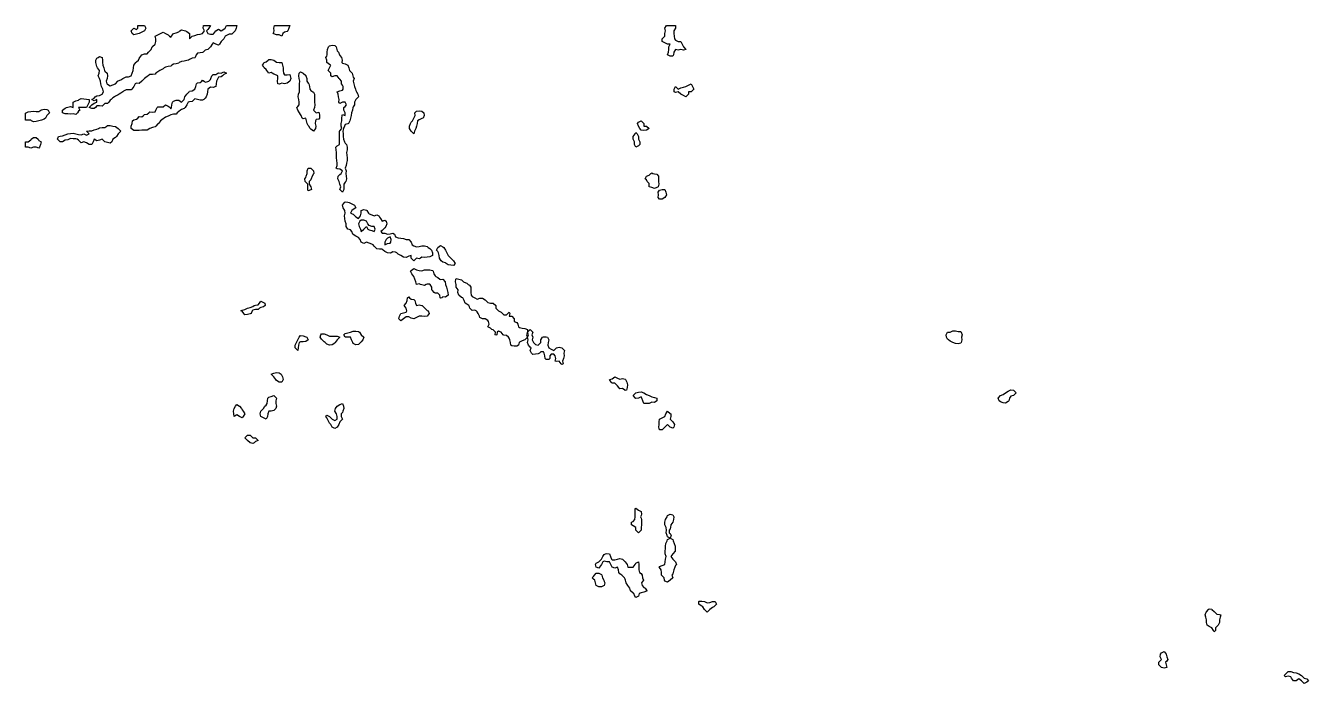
# Model space of a CAD drawing. Header units: metres. Extents: x 0 to 254, y 0 to 254.
# Drawn here: x 0 to 247.2, y 127.3 to 254 of the extents above; entities that cross this region are included whole.
import ezdxf

# ---------------------------------------------------------------- set-up
doc = ezdxf.new("R2010")
doc.units = ezdxf.units.M
doc.layers.add('relief', color=7, linetype='Continuous')

msp = doc.modelspace()

# ---------------------------------------------------------------- linework, layer by layer
at = {"layer": 'relief'}
for points in [[(13.23, 240), (13.4, 240.26), (13.74, 240.46), (14.25, 240.56), (14.76, 240.77), (15.02, 241.27), (14.86, 241.78), (14.76, 242.04), (14.62, 242.29), (14.47, 242.8), (14.42, 243.31), (14.25, 243.82), (13.95, 244.33), (14.18, 244.84), (14.2, 245.35), (13.87, 245.86), (13.74, 246.11), (13.66, 246.36), (13.55, 246.87), (13.55, 247.38), (13.74, 247.76), (14, 247.89), (14.25, 248.06), (14.76, 247.89), (14.83, 247.38), (14.83, 246.87), (14.86, 246.36), (15.04, 245.86), (15.18, 245.35), (15.27, 245.2), (15.69, 244.84), (15.78, 244.33), (15.69, 243.82), (15.53, 243.31), (15.65, 242.8), (15.78, 242.72), (16.29, 242.42), (16.8, 242.6), (17.31, 242.8), (17.74, 243.31), (17.82, 243.38), (18.32, 243.59), (18.73, 243.82), (18.83, 243.9), (19.34, 244.14), (19.85, 244.16), (20.36, 244.33), (20.54, 244.84), (20.7, 245.35), (20.78, 245.86), (20.87, 246.36), (21.21, 246.87), (21.38, 247.04), (21.72, 247.38), (21.89, 247.64), (22.02, 247.89), (22.4, 248.4), (22.91, 248.6), (23.41, 248.6), (23.67, 248.91), (23.92, 249.16), (24.18, 249.42), (24.36, 249.93), (24.43, 250.01), (24.94, 250.44), (25.11, 250.95), (25.11, 251.45), (24.94, 251.96), (25.45, 252.22), (25.96, 252.47), (26.47, 252.73), (26.98, 252.47), (27.49, 252.22), (27.74, 251.96), (28, 251.79), (28.12, 251.96), (28.51, 252.47), (29.01, 252.64), (29.52, 252.81), (29.69, 252.98), (30.03, 253.19), (30.54, 253.08), (30.8, 252.98), (31.05, 252.88), (31.56, 252.47), (31.56, 251.96), (31.56, 251.45), (32.07, 251.96), (32.58, 252.09), (33.09, 252.27), (33.6, 252.39), (34.1, 252.47), (34.44, 252.98), (34.21, 253.49), (34.27, 254), (34.61, 254), (35.12, 254), (35.63, 254), (35.29, 253.49), (35.12, 253.24), (34.87, 252.98), (35.12, 252.47), (35.63, 252.33), (36.14, 252.39), (36.24, 252.47), (36.65, 252.98), (37.16, 253.32), (37.67, 252.98), (38.18, 253.32), (38.43, 253.49), (38.69, 254), (39.19, 254), (39.7, 254), (40.21, 254), (40.72, 254), (40.55, 253.49), (40.38, 252.98), (40.21, 252.81), (39.87, 252.47), (39.7, 252.37), (39.19, 252.37), (38.69, 252.13), (38.43, 251.96), (38.18, 251.45), (37.67, 250.95), (37.33, 250.44), (37.16, 250.27), (36.65, 250.44), (36.14, 250.69), (35.92, 250.44), (35.63, 249.93), (35.12, 249.42), (34.61, 249.29), (34.18, 248.91), (34.1, 248.84), (33.6, 248.74), (33.09, 248.71), (32.83, 248.4), (32.65, 247.89), (32.58, 247.82), (32.07, 247.72), (31.56, 247.48), (31.39, 247.38), (31.05, 247.26), (30.54, 247.13), (30.03, 247.09), (29.6, 246.87), (29.52, 246.8), (29.01, 246.67), (28.51, 246.6), (28.17, 246.36), (28, 246.2), (27.49, 246.11), (26.98, 246), (26.72, 245.86), (26.47, 245.65), (25.96, 245.43), (25.86, 245.35), (25.45, 245.09), (25.11, 244.84), (24.94, 244.67), (24.43, 244.58), (23.92, 244.58), (23.58, 244.33), (23.41, 244.23), (22.91, 243.82), (22.4, 243.31), (21.89, 242.87), (21.38, 242.9), (21.12, 242.8), (20.87, 242.29), (20.49, 241.78), (20.36, 241.66), (19.85, 241.66), (19.34, 241.61), (18.83, 241.38), (18.71, 241.27), (18.32, 240.97), (17.99, 240.77), (17.82, 240.69), (17.31, 240.43), (17.14, 240.26), (16.8, 240.09), (16.46, 239.75), (16.29, 239.62), (16.03, 239.24), (15.78, 238.98), (15.27, 238.98), (14.99, 238.73), (14.76, 238.5), (14.25, 238.53), (13.74, 238.56), (13.44, 238.22), (13.23, 238.02), (12.73, 238.02), (12.22, 238.22), (12.73, 238.73), (13.23, 239.07), (13.74, 239.24), (13.74, 239.75), (13.23, 239.49), (12.73, 239.75), (13.23, 240)], [(22.4, 254), (22.91, 254), (23.16, 253.49), (22.91, 252.98), (22.4, 252.73), (21.89, 252.47), (21.38, 252.37), (20.87, 252.22), (20.53, 252.47), (20.36, 252.98), (20.87, 253.49), (21.38, 253.24), (21.63, 253.49), (21.63, 254), (21.89, 254), (22.4, 254)], [(49.88, 254), (50.39, 254), (50.9, 254), (50.73, 253.49), (50.52, 252.98), (50.39, 252.9), (49.88, 252.73), (49.58, 252.47), (49.37, 251.96), (48.87, 252.24), (48.36, 252.24), (47.85, 252.41), (47.68, 252.47), (47.85, 252.73), (47.9, 252.98), (47.85, 253.49), (47.97, 254), (48.36, 254), (48.87, 254), (49.37, 254), (49.88, 254)], [(122.67, 251.45), (123.18, 251.96), (123.18, 252.47), (123.28, 252.98), (123.18, 253.49), (123.52, 254), (123.69, 254), (124.2, 254), (124.71, 254), (125.22, 254), (125.22, 253.49), (124.88, 252.98), (124.91, 252.47), (124.96, 251.96), (125.05, 251.45), (125.22, 251.2), (125.73, 250.95), (126.24, 250.95), (126.49, 250.44), (126.75, 249.93), (127.25, 249.42), (126.75, 249.25), (126.24, 249.42), (125.73, 249.25), (125.22, 249.42), (124.88, 248.91), (124.84, 248.4), (124.71, 248.15), (124.2, 248.15), (123.69, 248.4), (123.86, 248.91), (123.95, 249.42), (123.95, 249.93), (124.2, 250.44), (123.69, 250.44), (123.18, 250.69), (122.67, 250.95), (122.67, 251.45)], [(61.08, 226), (60.57, 226.34), (60.06, 226.41), (59.81, 226.51), (60.06, 227.02), (60.06, 227.53), (59.95, 228.04), (59.88, 228.55), (59.88, 229.06), (59.88, 229.57), (59.81, 230.08), (59.79, 230.59), (60.06, 230.86), (60.46, 231.09), (60.51, 231.6), (60.51, 232.11), (60.51, 232.62), (60.51, 233.13), (60.51, 233.64), (60.57, 233.7), (60.9, 234.15), (60.81, 234.66), (60.83, 235.17), (60.93, 235.68), (60.9, 236.18), (60.97, 236.69), (61.08, 236.9), (61.59, 236.69), (61.59, 237.2), (61.34, 237.71), (61.34, 238.22), (61.59, 238.39), (61.85, 238.73), (61.59, 239.24), (61.08, 239.24), (60.57, 239.03), (60.36, 239.24), (60.42, 239.75), (60.27, 240.26), (60.25, 240.77), (60.06, 241.27), (60.57, 241.47), (61.08, 241.58), (61.16, 241.78), (61.17, 242.29), (61.08, 242.55), (60.88, 242.8), (60.88, 243.31), (60.57, 243.69), (60.4, 243.82), (60.06, 244.33), (59.56, 244.33), (59.05, 244.12), (58.83, 244.33), (58.81, 244.84), (58.54, 245.11), (58.3, 245.35), (58.54, 245.86), (58.79, 246.36), (58.54, 246.49), (58.03, 246.87), (58.03, 247.38), (57.86, 247.89), (58.03, 248.15), (58.08, 248.4), (58.12, 248.91), (58.14, 249.42), (58.37, 249.93), (58.54, 250.1), (59.05, 250.23), (59.56, 250.18), (59.81, 249.93), (59.98, 249.42), (60.06, 249.16), (60.27, 248.91), (60.47, 248.4), (60.57, 248.27), (60.88, 247.89), (61, 247.38), (60.94, 246.87), (61.08, 246.79), (61.59, 246.64), (62.1, 246.36), (62.25, 245.86), (62.39, 245.35), (62.61, 245.16), (62.89, 244.84), (63.06, 244.33), (63.12, 244.07), (63.29, 243.82), (63.12, 243.31), (63.22, 242.8), (63.37, 242.29), (63.54, 241.78), (63.63, 241.53), (63.75, 241.27), (64.01, 240.77), (64.14, 240.26), (63.63, 239.75), (63.37, 239.24), (63.37, 238.73), (63.12, 238.35), (63.03, 238.22), (63.01, 237.71), (62.81, 237.2), (62.72, 236.69), (62.61, 236.18), (62.44, 235.68), (62.23, 235.17), (62.1, 235.06), (61.59, 234.96), (61.45, 234.66), (61.23, 234.15), (61.13, 233.64), (61.17, 233.13), (61.21, 232.62), (61.25, 232.11), (61.42, 231.6), (61.59, 231.35), (61.85, 231.09), (61.97, 230.59), (61.93, 230.08), (61.85, 229.57), (61.9, 229.06), (61.96, 228.55), (61.93, 228.04), (61.81, 227.53), (61.76, 227.02), (61.59, 226.51), (61.76, 226), (61.72, 225.49), (61.79, 224.99), (61.85, 224.48), (61.69, 223.97), (61.59, 223.84), (61.34, 223.46), (61.34, 222.95), (61.34, 222.44), (61.08, 221.93), (60.57, 222.44), (60.74, 222.95), (60.57, 223.46), (60.4, 223.97), (60.17, 224.48), (60.23, 224.99), (60.57, 225.33), (60.83, 225.49), (61.08, 226)], [(46.83, 244.84), (46.49, 245.35), (46.32, 245.52), (45.98, 245.86), (45.81, 246.11), (45.64, 246.36), (45.81, 246.62), (45.98, 246.87), (46.32, 247.04), (46.73, 247.38), (46.83, 247.45), (47.34, 247.45), (47.85, 247.38), (48.36, 246.98), (48.87, 246.87), (49.37, 246.87), (49.48, 246.36), (49.63, 245.86), (49.63, 245.35), (49.68, 244.84), (49.88, 244.5), (50.39, 244.5), (50.9, 244.58), (51, 244.33), (51.07, 243.82), (50.9, 243.31), (50.39, 242.93), (49.88, 242.8), (49.37, 242.9), (49.04, 242.8), (48.87, 242.7), (48.61, 242.8), (48.53, 243.31), (48.57, 243.82), (48.61, 244.33), (48.36, 244.46), (47.85, 244.63), (47.51, 244.84), (47.34, 244.96), (46.83, 244.84)], [(22.4, 236.44), (22.7, 236.69), (22.91, 236.9), (23.41, 236.95), (23.75, 237.2), (23.92, 237.37), (24.43, 237.33), (24.94, 237.37), (25.11, 237.71), (25.32, 238.22), (25.45, 238.35), (25.96, 238.35), (26.47, 238.35), (26.98, 238.73), (27.49, 238.47), (27.83, 238.22), (28, 237.97), (28.12, 238.22), (28.14, 238.73), (28.31, 239.24), (28.51, 239.46), (29.01, 239.66), (29.52, 239.62), (30.03, 239.24), (30.54, 239.75), (30.67, 240.26), (31.05, 240.77), (31.49, 241.27), (31.56, 241.35), (32.07, 241.47), (32.58, 241.78), (32.79, 242.29), (32.92, 242.8), (33.09, 242.97), (33.6, 243.03), (33.93, 243.31), (34.1, 243.48), (34.41, 243.31), (34.61, 243.11), (35.12, 243.21), (35.29, 243.31), (35.63, 243.65), (35.7, 243.82), (35.86, 244.33), (36.14, 244.61), (36.65, 244.58), (37.03, 244.84), (37.16, 244.91), (37.67, 244.84), (38.18, 245.09), (38.69, 244.84), (38.18, 244.58), (37.92, 244.33), (37.67, 244.16), (37.16, 244.07), (37.03, 243.82), (36.75, 243.31), (36.73, 242.8), (36.65, 242.29), (36.14, 242.09), (35.63, 242.17), (35.12, 241.78), (35.02, 241.27), (34.99, 240.77), (34.78, 240.26), (34.61, 240), (34.36, 239.75), (34.1, 239.65), (33.6, 239.66), (33.09, 239.75), (32.58, 239.87), (32.48, 239.75), (32.07, 239.41), (31.56, 239.31), (31.3, 239.24), (31.05, 238.73), (30.74, 238.22), (30.54, 238.02), (30.03, 237.81), (29.86, 237.71), (29.52, 237.46), (29.18, 237.2), (29.01, 236.95), (28.51, 236.95), (28, 236.82), (27.74, 236.69), (27.49, 236.57), (26.98, 236.35), (26.72, 236.18), (26.47, 236.06), (25.96, 235.68), (25.58, 235.17), (25.45, 235.06), (25.11, 234.66), (24.94, 234.49), (24.43, 234.37), (23.92, 234.15), (23.41, 233.89), (22.91, 233.84), (22.4, 233.87), (21.89, 233.78), (21.38, 233.81), (20.87, 233.78), (20.36, 234.15), (20.36, 234.66), (20.51, 235.17), (20.58, 235.68), (20.87, 235.88), (21.38, 235.97), (21.6, 236.18), (21.89, 236.48), (22.4, 236.44)], [(53.11, 236.69), (52.94, 236.86), (52.77, 237.2), (52.43, 237.71), (52.26, 238.22), (52.43, 238.39), (52.68, 238.73), (52.68, 239.24), (52.65, 239.75), (52.51, 240.26), (52.56, 240.77), (52.77, 241.27), (52.77, 241.78), (52.77, 242.29), (52.77, 242.8), (52.81, 243.31), (52.68, 243.82), (52.63, 244.33), (52.68, 244.84), (52.94, 245.09), (53.45, 244.84), (53.96, 244.4), (54.02, 244.33), (54.16, 243.82), (54.17, 243.31), (54.46, 242.9), (54.54, 242.8), (54.72, 242.29), (54.77, 241.78), (54.97, 241.53), (55.31, 241.27), (55.48, 241.15), (55.65, 240.77), (55.65, 240.26), (55.65, 239.75), (55.67, 239.24), (55.7, 238.73), (55.69, 238.22), (55.48, 237.71), (55.99, 237.2), (56.5, 237.33), (56.56, 237.2), (56.65, 236.69), (56.61, 236.18), (56.5, 235.98), (55.99, 235.93), (55.86, 235.68), (55.8, 235.17), (55.89, 234.66), (55.86, 234.15), (55.48, 233.64), (54.97, 234.02), (54.85, 234.15), (54.59, 234.66), (54.46, 234.78), (54.25, 235.17), (54.15, 235.68), (53.96, 236.18), (53.45, 236.06), (53.28, 236.18), (53.11, 236.69)], [(127.76, 241.27), (127.76, 240.77), (127.25, 240.26), (126.75, 240.51), (126.24, 240.77), (125.73, 241.27), (125.22, 241.1), (124.96, 241.27), (124.96, 241.78), (125.22, 242.29), (125.73, 241.78), (126.24, 242.04), (126.75, 242.12), (127.25, 242.29), (127.76, 242.55), (128.27, 242.8), (128.53, 242.29), (128.78, 241.78), (128.27, 241.27), (127.76, 241.27)], [(8.65, 236.95), (8.14, 237), (7.64, 237.03), (7.13, 237.2), (7.13, 237.71), (7.64, 238.09), (7.89, 238.22), (8.14, 238.31), (8.65, 238.39), (9.16, 238.22), (9.16, 238.73), (9.16, 239.24), (9.67, 239.49), (10.18, 239.62), (10.31, 239.75), (10.69, 239.97), (11.2, 239.92), (11.71, 239.82), (12.22, 239.75), (12.22, 239.24), (11.96, 238.73), (11.71, 238.22), (11.2, 238.22), (10.69, 238.22), (10.18, 238.22), (10.43, 237.71), (10.18, 237.54), (9.96, 237.2), (9.67, 236.91), (9.16, 237.03), (8.65, 236.95)], [(0.51, 237.39), (1.02, 237.46), (1.53, 237.49), (2.04, 237.46), (2.55, 237.46), (2.95, 237.71), (3.05, 237.8), (3.56, 237.92), (4.07, 237.84), (4.33, 237.71), (4.58, 237.2), (4.07, 236.69), (3.82, 236.18), (3.56, 236.01), (3.05, 235.8), (2.55, 235.68), (2.04, 235.55), (1.53, 235.46), (1.15, 235.68), (1.02, 235.76), (0.51, 235.76), (0, 235.76), (0, 236.18), (0, 236.69), (0, 237.14), (0.13, 237.2), (0.51, 237.39)], [(75, 237.2), (75.33, 237.54), (75.84, 237.61), (76.35, 237.51), (76.73, 237.2), (76.79, 236.69), (76.61, 236.18), (76.35, 236.1), (75.84, 235.88), (75.5, 235.68), (75.46, 235.17), (75.33, 234.66), (75.16, 234.15), (74.91, 233.64), (74.83, 233.13), (74.32, 233.64), (73.98, 234.15), (73.98, 234.66), (74.15, 235.17), (74.32, 235.42), (74.57, 235.68), (74.83, 236.18), (75.03, 236.69), (75, 237.2)], [(120.13, 234.15), (119.62, 233.89), (119.11, 233.81), (118.6, 233.89), (118.35, 234.15), (118.09, 234.66), (117.92, 235.17), (118.09, 235.42), (118.6, 235.68), (119.11, 235.17), (119.11, 234.66), (119.62, 234.66), (120.13, 234.15)], [(2.04, 232.46), (2.38, 232.11), (2.55, 231.86), (2.98, 231.6), (2.86, 231.09), (2.65, 230.59), (2.55, 230.42), (2.04, 230.59), (1.53, 230.59), (1.02, 230.42), (0.51, 230.59), (0, 230.59), (0, 231.09), (0, 231.6), (0.51, 231.6), (1.02, 231.98), (1.06, 232.11), (1.53, 232.45), (2.04, 232.46)], [(8.14, 232.01), (7.64, 231.94), (7.13, 231.6), (6.62, 231.6), (6.11, 232.11), (6.36, 232.62), (6.62, 232.69), (7.13, 232.79), (7.64, 232.96), (8.14, 233.13), (8.65, 233.2), (9.16, 233.28), (9.67, 233.13), (10.18, 233), (10.69, 232.96), (11.2, 233.13), (11.71, 232.88), (12.22, 233.13), (11.71, 233.64), (12.22, 233.72), (12.73, 233.72), (13.23, 233.92), (13.74, 234.04), (14.05, 234.15), (14.25, 234.28), (14.76, 234.35), (15.27, 234.35), (15.65, 234.66), (15.78, 234.78), (16.29, 234.78), (16.8, 234.66), (17.31, 234.56), (17.82, 234.15), (18.32, 233.64), (17.82, 233.13), (17.48, 232.62), (17.31, 232.45), (16.8, 232.11), (16.63, 231.6), (16.29, 231.35), (15.78, 231.48), (15.27, 231.6), (14.76, 232.11), (14.25, 231.94), (13.74, 231.81), (13.23, 232.11), (12.98, 231.6), (12.73, 231.09), (12.22, 231.09), (11.71, 231.43), (11.2, 231.6), (10.69, 231.43), (10.52, 231.6), (10.18, 231.94), (9.93, 232.11), (9.67, 232.2), (9.16, 232.21), (8.65, 232.28), (8.4, 232.11), (8.14, 232.01)], [(118.09, 232.62), (118.09, 232.11), (118.35, 231.6), (118.35, 231.09), (118.09, 230.84), (117.58, 230.59), (117.33, 231.09), (117.33, 231.6), (117.07, 232.11), (117.07, 232.62), (117.46, 233.13), (117.58, 233.38), (117.84, 233.13), (118.09, 232.62)], [(54.25, 225.49), (54.27, 226), (54.46, 226.51), (54.97, 226.51), (55.48, 226), (55.55, 225.49), (55.48, 225.43), (55.19, 224.99), (55.04, 224.48), (54.97, 224.31), (54.63, 223.97), (54.63, 223.46), (54.97, 222.95), (55.09, 222.44), (54.97, 222.33), (54.46, 222.19), (54.4, 222.44), (54.4, 222.95), (54.36, 223.46), (53.96, 223.87), (53.87, 223.97), (53.79, 224.48), (53.96, 224.73), (54.08, 224.99), (54.25, 225.49)], [(120.47, 225.49), (120.64, 225.62), (120.89, 225.49), (121.15, 225.43), (121.66, 225.37), (121.96, 224.99), (121.98, 224.48), (121.98, 223.97), (121.99, 223.46), (121.91, 222.95), (121.66, 222.78), (121.15, 222.64), (120.64, 222.78), (120.13, 222.95), (120.18, 223.46), (120.13, 223.56), (119.79, 223.97), (119.62, 224.31), (119.36, 224.48), (119.62, 224.99), (120.13, 225.16), (120.47, 225.49)], [(71.52, 210.22), (71.26, 210.37), (70.75, 210.43), (70.41, 210.22), (70.24, 210.14), (69.74, 210.22), (69.23, 210.48), (68.89, 210.73), (68.72, 210.9), (68.21, 210.94), (67.7, 210.99), (67.39, 211.24), (67.19, 211.5), (66.94, 211.75), (66.68, 211.92), (66.17, 212.09), (65.66, 212.26), (65.15, 212.01), (64.65, 212.26), (64.44, 212.77), (64.14, 213.15), (63.88, 213.28), (63.63, 213.41), (63.12, 213.73), (63.05, 213.79), (62.86, 214.3), (62.61, 214.68), (62.1, 214.81), (61.76, 215.31), (61.76, 215.82), (61.59, 216.33), (61.51, 216.84), (61.42, 217.35), (61.59, 217.86), (61.49, 218.37), (61.21, 218.88), (61.08, 219.39), (61.42, 219.9), (61.59, 220.07), (62.1, 219.98), (62.35, 219.9), (62.61, 219.79), (63.12, 219.53), (63.37, 219.39), (63.63, 218.88), (63.12, 218.54), (62.86, 218.37), (62.61, 217.86), (63.12, 217.69), (63.46, 217.35), (63.63, 217.18), (64.14, 216.84), (64.52, 217.35), (64.65, 217.86), (64.65, 218.37), (65.15, 218.54), (65.66, 218.47), (65.73, 218.37), (66.07, 217.86), (66.17, 217.76), (66.68, 217.52), (67.19, 217.35), (67.7, 217.55), (68.04, 217.35), (68.21, 217.1), (68.38, 216.84), (68.72, 216.33), (69.23, 216.5), (69.48, 216.33), (69.57, 215.82), (69.4, 215.31), (69.23, 215.06), (68.97, 214.81), (68.72, 214.55), (68.46, 214.3), (68.72, 214.04), (69.23, 214.04), (69.74, 213.79), (70.24, 213.91), (70.75, 213.99), (71.09, 213.79), (71.26, 213.28), (71.77, 213.11), (72.28, 213.02), (72.79, 212.97), (73.3, 212.77), (73.81, 212.77), (74.32, 212.26), (74.49, 211.75), (74.83, 211.58), (75.33, 211.37), (75.84, 211.41), (76.35, 211.58), (76.86, 211.58), (77.37, 211.41), (77.54, 211.24), (77.88, 211.04), (78.19, 210.73), (78.39, 210.22), (78.39, 209.72), (77.88, 209.42), (77.37, 209.36), (76.86, 209.33), (76.35, 209.38), (76.1, 209.21), (75.84, 209.08), (75.33, 209.21), (74.83, 208.7), (74.32, 209.21), (74.32, 209.72), (73.81, 209.55), (73.3, 209.33), (72.79, 209.38), (72.28, 209.72), (71.77, 209.97), (71.52, 210.22)], [(123.18, 220.91), (122.67, 220.57), (122.16, 220.57), (121.91, 220.91), (121.96, 221.42), (121.91, 221.93), (122.16, 222.31), (122.67, 222.44), (123.18, 222.44), (123.39, 221.93), (123.52, 221.42), (123.18, 220.91)], [(67.19, 215.31), (66.68, 215.31), (66.17, 215.48), (65.92, 215.82), (65.66, 216.33), (65.15, 216.5), (64.65, 216.5), (64.39, 216.33), (64.14, 215.82), (64.26, 215.31), (64.52, 214.81), (64.65, 214.3), (65.15, 214.81), (65.66, 215.31), (65.92, 214.81), (66.17, 214.64), (66.68, 214.55), (67.19, 214.3), (67.36, 214.81), (67.19, 215.31)], [(69.23, 212.26), (69.23, 211.75), (69.74, 212.01), (70.24, 212.09), (70.37, 212.26), (70.41, 212.77), (70.24, 213.28), (69.74, 213.02), (69.48, 212.77), (69.23, 212.26)], [(79.53, 210.22), (79.41, 210.48), (79.15, 210.73), (79.41, 211.24), (79.92, 211.62), (80.42, 211.37), (80.59, 211.24), (80.93, 210.73), (81.19, 210.22), (81.44, 209.72), (81.95, 209.21), (82.46, 208.7), (82.77, 208.19), (82.46, 207.81), (81.95, 207.87), (81.44, 207.93), (81.04, 208.19), (80.93, 208.27), (80.42, 208.44), (80.09, 208.7), (79.92, 208.87), (79.75, 209.21), (79.66, 209.72), (79.53, 210.22)], [(77.96, 204.12), (77.88, 204.18), (77.37, 204.18), (77.2, 204.12), (76.86, 203.95), (76.35, 204.05), (76.1, 204.12), (75.84, 204.22), (75.33, 204.12), (75.16, 204.63), (75, 205.13), (74.83, 205.64), (74.44, 206.15), (74.32, 206.41), (74.15, 206.66), (74.32, 206.83), (74.83, 207.17), (75.33, 206.92), (75.84, 206.83), (76.35, 206.76), (76.86, 206.92), (77.37, 206.95), (77.88, 206.94), (78.39, 206.79), (78.52, 206.66), (78.64, 206.15), (78.9, 205.81), (79.07, 205.64), (79.41, 205.47), (79.81, 205.13), (79.92, 205.06), (80.42, 205.13), (80.81, 204.63), (80.93, 204.12), (81.1, 203.61), (81.25, 203.1), (81.37, 202.59), (81.44, 202.08), (80.93, 201.67), (80.42, 201.74), (80.17, 201.57), (79.92, 201.51), (79.86, 201.57), (79.79, 202.08), (79.41, 202.46), (78.9, 202.46), (78.73, 202.59), (78.39, 202.93), (78.28, 203.1), (78.29, 203.61), (77.96, 204.12)], [(92.01, 194.44), (91.62, 194.95), (91.11, 195.12), (90.86, 194.95), (90.81, 194.44), (90.61, 194.34), (90.5, 194.44), (90.55, 194.95), (90.1, 195.41), (89.84, 195.46), (89.59, 195.72), (89.08, 195.97), (89.33, 196.48), (89.22, 196.99), (89.08, 197.19), (88.57, 197.5), (88.06, 197.5), (87.55, 197.75), (87.47, 198.01), (87.21, 198.52), (87.04, 198.86), (86.79, 199.03), (86.53, 199.2), (86.02, 199.13), (85.62, 199.54), (85.52, 199.79), (85.39, 200.04), (85.01, 200.3), (84.7, 200.55), (84.5, 201.06), (84.24, 201.57), (83.99, 201.64), (83.48, 202.08), (83.31, 202.59), (83.35, 203.1), (82.97, 203.61), (82.97, 204.12), (82.84, 204.63), (82.87, 205.13), (82.97, 205.26), (83.48, 205.13), (83.99, 205.01), (84.37, 204.63), (84.5, 204.54), (85.01, 204.37), (85.26, 204.12), (85.52, 203.99), (85.77, 203.61), (85.81, 203.1), (85.77, 202.59), (85.83, 202.08), (86.02, 201.83), (86.53, 201.57), (87.04, 201.27), (87.55, 201.51), (88.06, 201.51), (88.57, 201.16), (88.7, 201.06), (89.08, 200.68), (89.59, 200.55), (90.1, 200.55), (90.61, 200.04), (90.61, 199.54), (91.11, 199.03), (91.62, 198.77), (91.88, 198.52), (92.13, 198.26), (92.64, 198.26), (92.9, 198.52), (93.15, 198.77), (93.32, 198.52), (93.15, 198.01), (93.66, 198.01), (94.17, 197.5), (94.17, 196.99), (94.68, 196.82), (94.82, 196.48), (94.97, 195.97), (95.19, 195.8), (95.7, 195.72), (96.2, 195.61), (96.71, 195.46), (96.71, 194.95), (96.54, 194.44), (96.71, 193.94), (96.2, 193.43), (95.7, 193.26), (95.19, 193), (95.11, 192.92), (94.96, 192.41), (94.68, 192.21), (94.17, 192.24), (93.66, 192.27), (93.52, 192.41), (93.46, 192.92), (93.3, 193.43), (93.15, 193.77), (93.05, 193.94), (92.64, 194.28), (92.13, 194.38), (92.01, 194.44)], [(44.03, 200.04), (44.28, 200.13), (44.79, 200.21), (45.05, 200.55), (45.3, 200.89), (45.81, 200.68), (46.07, 200.55), (46.15, 200.04), (45.81, 199.79), (45.3, 199.66), (45.05, 199.54), (44.79, 199.28), (44.28, 199.28), (43.78, 199.2), (43.67, 199.03), (43.44, 198.52), (43.27, 198.44), (42.76, 198.31), (42.25, 198.29), (42.02, 198.52), (41.74, 198.95), (41.48, 199.03), (41.74, 199.15), (42.25, 199.28), (42.76, 199.54), (43.27, 199.68), (43.78, 199.87), (44.03, 200.04)], [(73.3, 200.55), (73.5, 201.06), (73.58, 201.57), (73.81, 201.77), (74, 201.57), (74.32, 201.3), (74.83, 201.23), (75, 201.06), (75.13, 200.55), (75.33, 200.04), (75.84, 200.17), (76.35, 200.1), (76.41, 200.04), (76.86, 199.59), (76.92, 199.54), (77.37, 199.13), (77.57, 199.03), (77.75, 198.52), (77.37, 198.01), (76.86, 197.92), (76.35, 198.01), (75.84, 198.01), (75.33, 197.75), (74.83, 197.5), (74.32, 197.63), (73.81, 197.88), (73.3, 197.88), (72.79, 197.5), (72.28, 197.12), (71.9, 197.5), (72.06, 198.01), (72.28, 198.52), (72.79, 198.64), (73.3, 198.77), (73.43, 199.03), (73.3, 199.54), (72.96, 200.04), (73.3, 200.55)], [(101.04, 190.37), (100.99, 189.86), (100.79, 189.69), (100.28, 189.67), (100.08, 189.86), (100.07, 190.37), (99.94, 190.88), (99.77, 191.14), (99.26, 191.14), (99.05, 190.88), (98.75, 190.74), (98.24, 190.71), (97.73, 190.64), (97.49, 190.88), (97.22, 191.39), (97.39, 191.9), (97.22, 192.07), (96.88, 192.41), (96.71, 192.92), (96.82, 193.43), (96.71, 193.94), (96.88, 194.44), (96.71, 194.95), (97.22, 195.46), (97.73, 194.95), (97.56, 194.44), (97.73, 193.94), (97.63, 193.43), (97.73, 193.17), (97.86, 192.92), (98.24, 192.54), (98.75, 192.41), (99.26, 192.92), (99.26, 193.43), (99.6, 193.94), (99.77, 194.01), (100.28, 194), (100.53, 193.94), (100.79, 193.43), (100.66, 192.92), (100.62, 192.41), (100.79, 191.9), (101.29, 191.65), (101.8, 191.39), (102.31, 191.9), (102.82, 192.03), (103.33, 191.9), (103.84, 191.39), (103.71, 190.88), (103.77, 190.37), (103.67, 189.86), (103.46, 189.35), (103.59, 188.85), (103.33, 188.72), (103.2, 188.85), (102.82, 189.35), (102.31, 189.25), (102.06, 189.35), (102.19, 189.86), (102.01, 190.37), (101.8, 190.71), (101.29, 190.71), (101.04, 190.37)], [(54.21, 193.94), (54.46, 193.43), (53.96, 193.12), (53.45, 193.09), (52.94, 193.09), (52.68, 192.92), (52.56, 192.41), (52.51, 191.9), (52.43, 191.39), (51.92, 191.9), (51.92, 192.41), (52.17, 192.92), (52.43, 193.43), (52.73, 193.94), (52.94, 194.28), (53.45, 194.24), (53.96, 194.04), (54.21, 193.94)], [(58.03, 194.44), (58.54, 194.14), (59.05, 194.13), (59.56, 194.13), (60.06, 194.19), (60.57, 193.94), (60.06, 193.43), (59.64, 192.92), (59.56, 192.82), (59.05, 192.51), (58.54, 192.41), (58.03, 192.61), (57.72, 192.92), (57.52, 193.09), (57.11, 193.43), (57.01, 193.6), (56.76, 193.94), (56.88, 194.44), (57.01, 194.61), (57.52, 194.61), (58.03, 194.44)], [(62.1, 194.78), (62.61, 194.95), (63.12, 195.12), (63.63, 195.12), (64.14, 195.08), (64.31, 194.95), (64.65, 194.44), (65.15, 193.94), (64.98, 193.43), (64.65, 193.09), (64.52, 192.92), (64.14, 192.54), (63.63, 192.51), (63.12, 192.75), (63.03, 192.92), (62.78, 193.43), (62.61, 193.94), (62.1, 193.94), (61.59, 193.94), (61.34, 194.44), (61.59, 194.7), (62.1, 194.78)], [(178.67, 195.21), (179.17, 195.21), (179.68, 195.04), (180.19, 195.03), (180.28, 194.95), (180.45, 194.44), (180.34, 193.94), (180.4, 193.43), (180.25, 192.92), (180.19, 192.83), (179.68, 192.7), (179.17, 192.75), (178.67, 192.92), (178.16, 193.17), (177.82, 193.43), (177.65, 193.6), (177.48, 193.94), (177.39, 194.44), (177.65, 194.95), (178.16, 194.95), (178.67, 195.21)], [(49.5, 186.3), (49.63, 185.79), (49.37, 185.28), (48.87, 185.28), (48.36, 185.62), (48.19, 185.79), (47.85, 186.3), (47.34, 186.81), (47.85, 187.06), (48.36, 187.19), (48.87, 187.12), (49.25, 186.81), (49.37, 186.56), (49.5, 186.3)], [(112.85, 185.28), (112.49, 185.79), (113, 185.96), (113.51, 186.3), (114.02, 186.05), (114.53, 185.88), (115.04, 185.98), (115.55, 185.86), (115.61, 185.79), (115.84, 185.28), (115.99, 184.77), (115.89, 184.26), (115.8, 183.76), (115.55, 183.66), (115.45, 183.76), (115.04, 184.08), (114.53, 184.02), (114.29, 184.26), (114.02, 184.62), (113.86, 184.77), (113.51, 185.1), (113, 185.13), (112.85, 185.28)], [(118.09, 183.37), (118.6, 183.42), (119.11, 183.25), (119.62, 182.94), (120.13, 182.74), (120.64, 182.45), (121.15, 182.37), (121.66, 182.23), (121.66, 181.72), (121.15, 181.38), (120.64, 181.46), (120.13, 181.21), (119.62, 181.21), (119.11, 181.21), (118.91, 181.72), (118.73, 182.23), (118.6, 182.48), (118.09, 182.23), (117.58, 182.14), (117.49, 182.23), (117.07, 182.74), (117.58, 183.25), (118.09, 183.37)], [(190.37, 183.76), (190.88, 183.25), (190.37, 182.74), (189.86, 182.57), (189.57, 182.23), (189.45, 181.72), (189.35, 181.59), (188.85, 181.28), (188.34, 181.32), (187.83, 181.5), (187.61, 181.72), (187.4, 182.23), (187.83, 182.74), (188.34, 182.94), (188.85, 183.25), (189.35, 183.59), (189.74, 183.76), (189.86, 183.84), (190.37, 183.76)], [(40.72, 180.96), (41.23, 180.7), (41.57, 180.19), (41.74, 179.94), (41.91, 179.68), (42.25, 179.17), (41.91, 178.67), (41.74, 178.41), (41.23, 178.67), (40.72, 179), (40.21, 178.67), (40.09, 179.17), (40.04, 179.68), (40.21, 180.19), (40.47, 180.7), (40.72, 180.96)], [(46.68, 182.23), (46.83, 182.43), (47.34, 182.53), (47.85, 182.74), (48.36, 182.23), (48.23, 181.72), (48.23, 181.21), (48.36, 180.7), (48.19, 180.19), (47.85, 179.85), (47.34, 179.68), (46.83, 179.68), (46.66, 179.17), (46.58, 178.67), (46.32, 178.16), (45.81, 178.41), (45.3, 178.67), (45.18, 179.17), (45.3, 179.68), (45.81, 180.19), (46.07, 180.7), (46.32, 180.87), (46.52, 181.21), (46.61, 181.72), (46.68, 182.23)], [(58.54, 178.67), (59.05, 178.16), (59.56, 177.9), (60.06, 178.16), (60.06, 178.67), (59.89, 179.17), (59.56, 179.68), (59.68, 180.19), (60.06, 180.7), (60.57, 180.96), (61.08, 181.21), (61.25, 180.7), (61.34, 180.19), (61.15, 179.68), (61.08, 179.43), (60.83, 179.17), (60.83, 178.67), (61.08, 178.16), (60.57, 177.65), (60.32, 177.14), (60.06, 176.63), (59.56, 176.37), (59.05, 176.63), (58.79, 177.14), (58.54, 177.39), (58.44, 177.65), (58.16, 178.16), (58.03, 178.41), (57.86, 178.67), (58.03, 178.92), (58.54, 178.67)], [(123.69, 179.68), (124.2, 179.28), (124.33, 179.17), (124.33, 178.67), (124.2, 178.16), (124.71, 177.65), (125.01, 177.14), (124.88, 176.63), (124.71, 176.46), (124.2, 176.63), (123.69, 177.14), (123.18, 176.63), (122.67, 176.12), (122.16, 176.12), (122.04, 176.63), (122.05, 177.14), (122.11, 177.65), (122.16, 178.16), (122.67, 178.41), (123.18, 178.67), (123.39, 179.17), (123.69, 179.68)], [(44.28, 173.83), (44.03, 173.58), (43.78, 173.45), (43.27, 173.58), (42.76, 174.08), (42.25, 174.59), (42.76, 175.1), (43.27, 175.1), (43.78, 174.59), (44.28, 174.59), (44.79, 174.08), (44.28, 173.83)], [(117.47, 159.83), (117.48, 160.34), (117.46, 160.85), (117.58, 161.02), (117.84, 160.85), (118.09, 160.6), (118.6, 160.34), (118.69, 159.83), (118.6, 159.58), (118.5, 159.32), (118.6, 159.07), (118.66, 158.81), (118.7, 158.3), (118.7, 157.8), (118.6, 157.29), (118.6, 156.78), (118.09, 156.27), (117.58, 156.78), (117.58, 157.29), (117.07, 157.63), (116.73, 157.8), (116.73, 158.3), (117.07, 158.45), (117.39, 158.81), (117.48, 159.32), (117.47, 159.83)], [(123.64, 159.32), (123.69, 159.58), (124.2, 159.83), (124.71, 159.7), (124.88, 159.32), (124.87, 158.81), (124.71, 158.3), (124.3, 157.8), (124.29, 157.29), (124.2, 157.03), (124.03, 156.78), (124.03, 156.27), (124.2, 156.1), (124.4, 155.76), (124.2, 155.25), (123.69, 155.51), (123.59, 155.76), (123.44, 156.27), (123.49, 156.78), (123.44, 157.29), (123.18, 157.8), (123.18, 158.3), (123.31, 158.81), (123.64, 159.32)], [(122.16, 149.8), (122.67, 149.96), (123.18, 150.16), (123.26, 150.67), (123.33, 151.18), (123.4, 151.69), (123.26, 152.2), (123.24, 152.71), (123.27, 153.21), (123.31, 153.72), (123.37, 154.23), (123.59, 154.74), (123.69, 155), (124.2, 155.25), (124.71, 155), (124.81, 154.74), (125, 154.23), (125.16, 153.72), (125.17, 153.21), (125.15, 152.71), (124.71, 152.2), (124.3, 151.69), (124.71, 151.18), (125.22, 150.67), (125.39, 150.16), (125.22, 149.99), (125.07, 149.65), (124.91, 149.14), (124.79, 148.63), (124.71, 148.38), (124.54, 148.12), (124.71, 147.62), (124.2, 147.11), (123.69, 146.77), (123.18, 146.94), (123.13, 147.11), (123.03, 147.62), (122.67, 148), (122.55, 148.12), (122.55, 148.63), (122.49, 149.14), (122.16, 149.56), (122.07, 149.65), (122.16, 149.8)], [(115.55, 147.36), (115.42, 147.62), (115.04, 148), (114.87, 148.12), (114.53, 148.38), (114.33, 148.63), (114.22, 149.14), (114.02, 149.65), (113.51, 149.48), (113, 149.65), (112.78, 150.16), (112.49, 150.67), (111.98, 150.67), (111.47, 150.8), (111.22, 150.67), (110.97, 150.16), (110.58, 149.65), (110.46, 149.48), (109.95, 149.65), (109.82, 150.16), (109.95, 150.41), (110.46, 150.67), (110.97, 151.18), (111.22, 151.69), (111.47, 152.07), (111.73, 152.2), (111.98, 152.28), (112.49, 152.2), (112.7, 151.69), (112.87, 151.18), (113, 151.05), (113.51, 151.08), (114.02, 151.18), (114.53, 151.32), (115.04, 151.18), (115.55, 150.67), (115.89, 150.16), (116.06, 149.65), (116.57, 149.65), (117.07, 149.65), (117.46, 150.16), (117.58, 150.41), (118.09, 150.67), (118.18, 150.16), (118.14, 149.65), (118.14, 149.14), (118.31, 148.63), (118.6, 148.41), (118.78, 148.12), (118.84, 147.62), (119.03, 147.11), (118.66, 146.6), (118.83, 146.09), (119.11, 145.75), (119.36, 145.58), (119.62, 145.2), (119.79, 145.07), (119.62, 145.01), (119.11, 144.84), (118.6, 144.71), (118.22, 144.56), (118.09, 144.05), (117.58, 143.8), (117.41, 144.05), (117.2, 144.56), (117.07, 144.66), (116.57, 145.07), (116.4, 145.58), (116.06, 146.09), (115.72, 146.6), (115.62, 147.11), (115.55, 147.36)], [(109.95, 148.46), (110.46, 148.46), (110.97, 148.25), (111.01, 148.12), (111.14, 147.62), (111.39, 147.11), (111.47, 146.85), (111.6, 146.6), (111.47, 146.09), (110.97, 145.83), (110.46, 145.83), (109.95, 146.09), (109.78, 146.6), (109.69, 147.11), (109.44, 147.36), (109.18, 147.62), (109.44, 147.87), (109.61, 148.12), (109.95, 148.46)], [(130.31, 143.11), (130.82, 143.03), (131.33, 142.78), (131.84, 142.86), (132.34, 143.03), (132.85, 143.03), (133.11, 142.53), (132.85, 142.27), (132.6, 142.02), (132.34, 141.85), (131.84, 141.51), (131.33, 141), (130.82, 141.51), (130.48, 142.02), (130.31, 142.16), (129.8, 142.42), (129.7, 142.53), (129.71, 143.03), (129.8, 143.12), (130.31, 143.11)], [(227.28, 140.49), (227.5, 141), (227.53, 141.03), (227.96, 141.51), (228.04, 141.59), (228.55, 141.56), (228.61, 141.51), (229.06, 141.08), (229.14, 141), (229.57, 140.57), (230.08, 140.52), (230.33, 140.49), (230.2, 139.98), (230.08, 139.47), (230.08, 138.96), (229.82, 138.45), (229.57, 138.2), (229.31, 137.94), (229.31, 137.43), (229.06, 137.18), (228.89, 137.43), (228.55, 137.94), (228.04, 138.2), (227.7, 138.45), (227.53, 138.96), (227.53, 139.47), (227.43, 139.98), (227.28, 140.49)], [(219.77, 132.85), (219.9, 132.34), (220.1, 131.84), (219.9, 131.5), (219.64, 131.33), (219.77, 130.82), (219.9, 130.31), (219.39, 130.21), (218.88, 130.31), (218.37, 130.82), (218.37, 131.33), (218.88, 131.84), (218.62, 132.34), (218.71, 132.85), (218.88, 133.11), (219.39, 133.36), (219.77, 132.85)], [(242.55, 128.78), (242.8, 129.04), (243.06, 129.29), (243.31, 129.55), (243.82, 129.55), (244.33, 129.36), (244.84, 129.29), (245.35, 129.12), (245.86, 128.78), (246.36, 128.27), (246.87, 128.15), (247.18, 127.76), (246.87, 127.46), (246.36, 127.25), (245.86, 127.76), (245.35, 128.1), (244.84, 127.76), (244.33, 127.76), (243.95, 128.27), (243.82, 128.53), (243.31, 128.61), (242.8, 128.53), (242.55, 128.78)]]:
    msp.add_lwpolyline(points, close=True, dxfattribs=at)

doc.saveas('drawing.dxf')
